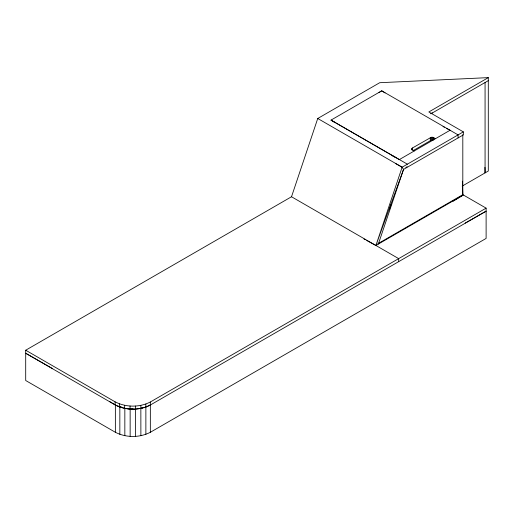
<?xml version="1.0" encoding="UTF-8"?>
<svg xmlns="http://www.w3.org/2000/svg" width="514" height="514" viewBox="0 0 514 514"><rect width="100%" height="100%" fill="white"/><g stroke="black" fill="none" stroke-linecap="round" stroke-linejoin="round"><path stroke-width="0.77" d="M462.163 186.126L488.3 171.033L488.3 77.627L379.711 82.715L317.748 118.49L291.515 196.753L25.7 350.22L25.7 380.514L115.367 432.28C126.097 437.851 139.615 437.851 150.345 432.28L486.115 238.425L486.115 208.138L463.339 194.986L375.895 245.474L366.752 240.52M486.115 208.138L150.345 401.993L150.345 432.28M463.339 131.867L402.128 167.204L375.895 245.474L403.535 169.421L463.339 134.899L463.339 131.867L428.843 111.956L488.3 77.627M389.259 209.834L391.045 204.559M378.33 244.066L403.535 169.421L402.128 167.204L317.748 118.49M435.544 138.69L432.923 137.302L431.175 137.302L412.536 147.936L411.663 148.944L411.881 149.445L414.284 150.962M378.991 92.565L381.741 90.817L458.09 134.899L458.09 137.925M430.867 113.722L432.223 112.874M453.091 201.257L463.339 194.986M430.912 113.787L488.3 80.653M413.217 150.57L430.302 140.707L432.923 140.328L432.923 137.302M405.79 167.513L407.184 166.709M377.803 243.764L462.812 194.684L462.812 134.597M465.215 223.082L486.115 211.164L150.345 405.019C139.615 410.59 126.097 410.59 115.367 405.019L25.7 353.253L52.139 368.365M25.7 350.22L115.078 401.826C125.879 407.441 139.512 407.596 150.345 401.993M142.314 407.891C133.344 410.32 123.328 409.157 115.078 404.852L115.078 401.826M148.887 405.546L150.345 405.019L145.867 407.062L140.849 408.418L138.536 408.553M121.195 406.844L119.614 406.94L118.226 406.144M127.806 408.598L130.042 409.054L133.126 408.868M121.85 407.39L119.614 406.94L119.614 403.908M128.905 408.457L130.145 409.112L130.145 436.373M392.317 155.703L395.844 157.573M443.017 126.508L444.424 127.26M446.537 128.384L450.058 130.26L399.339 159.591L330.984 120.122L381.741 90.817L385.076 92.95M363.944 238.997L365.351 239.762M395.851 163.69L402.128 167.204M407.377 164.178L331.029 120.103L334.408 122.203M291.515 196.753L398.671 258.619L398.671 261.652M109.893 401.71L115.367 405.019L115.367 432.28M462.349 181.153L462.812 194.684M484.946 167.32L485.068 172.897L485.068 82.516M433.797 137.681L433.797 139.949M432.049 137.174L432.049 140.2M431.175 137.302L431.175 140.328M430.302 137.681L430.302 140.707M412.536 147.936L412.536 150.204M411.881 148.437L411.881 149.953M145.867 404.036L145.873 434.33M140.849 405.385L140.881 435.692M135.567 409.112L135.567 436.373M135.503 406.047L135.503 409.08M130.042 406.021L130.042 409.054M124.838 408.431L124.838 435.692M124.671 405.308L124.671 408.341M119.839 407.069L119.839 434.33"/></g></svg>
